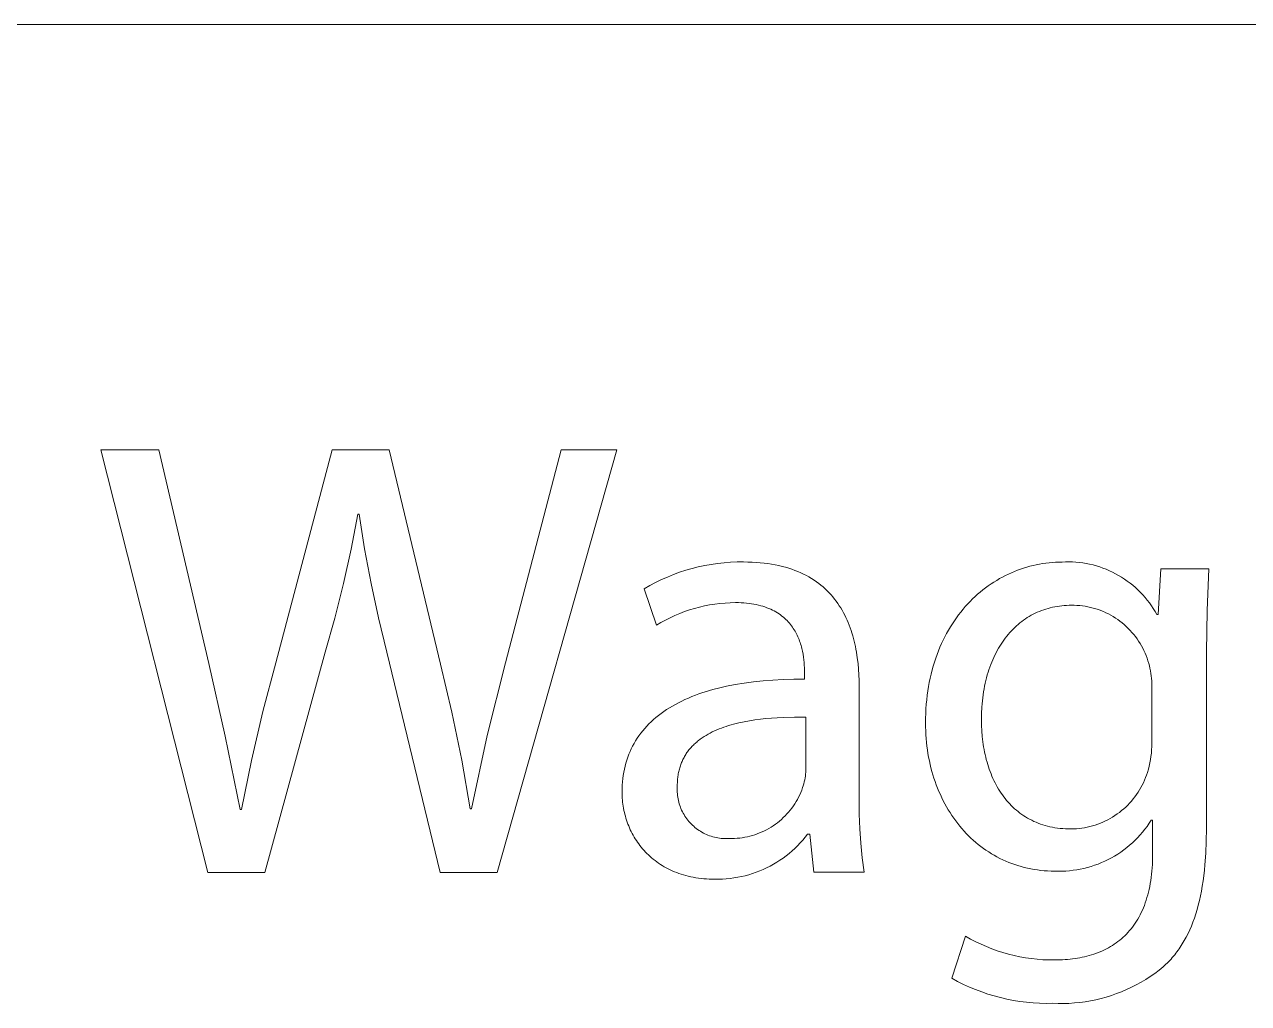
# Model space of a CAD drawing. Header units: millimetres. Extents: x -962 to 3068, y -237 to 2578.
# Drawn here: x 2732.4 to 2811.2, y 37.6 to 100.6 of the extents above; entities that cross this region are included whole.
import ezdxf

# ---------------------------------------------------------------- set-up
doc = ezdxf.new("R2010")
doc.units = ezdxf.units.MM
doc.header["$MEASUREMENT"] = 0
doc.layers.add('Domyślny', color=7, linetype='Continuous', true_color=0x000000)

msp = doc.modelspace()

# ---------------------------------------------------------------- linework, layer by layer
at = {"layer": 'Domyślny', "color": 18, "lineweight": 15, "true_color": 0x000000}
for p, q in [((2712.02, 100.6), (3063.988, 100.6)), ((2744.208, 46.04), (2737.31, 73.23)), ((2737.31, 73.23), (2741.041, 73.23)), ((2741.041, 73.23), (2744.262, 59.488)), ((2748.57, 59.515), (2752.207, 73.23)), ((2752.207, 73.23), (2755.87, 73.23)), ((2755.87, 73.23), (2759.172, 59.434)), ((2770.526, 73.23), (2762.822, 46.04)), ((2763.346, 59.515), (2766.929, 73.23)), ((2766.929, 73.23), (2770.526, 73.23)), ((2753.857, 69.084), (2753.428, 66.844)), ((2753.938, 69.084), (2753.857, 69.084)), ((2754.289, 66.848), (2753.938, 69.084)), ((2753.428, 66.844), (2752.933, 64.617)), ((2754.701, 64.624), (2754.289, 66.848)), ((2774.552, 65.347), (2774.951, 65.478)), ((2774.951, 65.478), (2775.354, 65.595)), ((2775.354, 65.595), (2775.761, 65.697)), ((2775.761, 65.697), (2776.172, 65.786)), ((2776.172, 65.786), (2776.585, 65.86)), ((2776.585, 65.86), (2777, 65.919)), ((2777, 65.919), (2777.418, 65.964)), ((2777.418, 65.964), (2777.837, 65.995)), ((2777.837, 65.995), (2778.256, 66.011)), ((2778.256, 66.011), (2778.676, 66.013)), ((2778.676, 66.013), (2778.953, 66.01)), ((2778.953, 66.01), (2779.223, 66.001)), ((2779.223, 66.001), (2779.486, 65.987)), ((2779.486, 65.987), (2779.744, 65.966)), ((2779.744, 65.966), (2779.995, 65.94)), ((2779.995, 65.94), (2780.239, 65.909)), ((2780.239, 65.909), (2780.478, 65.872)), ((2780.478, 65.872), (2780.71, 65.83)), ((2780.71, 65.83), (2780.936, 65.783)), ((2780.936, 65.783), (2781.157, 65.731)), ((2781.157, 65.731), (2781.371, 65.674)), ((2781.371, 65.674), (2781.58, 65.612)), ((2781.58, 65.612), (2781.783, 65.545)), ((2781.783, 65.545), (2781.98, 65.473)), ((2781.98, 65.473), (2782.171, 65.397)), ((2782.171, 65.397), (2782.357, 65.316)), ((2795.906, 65.32), (2796.101, 65.403)), ((2796.101, 65.403), (2796.297, 65.48)), ((2796.297, 65.48), (2796.495, 65.553)), ((2796.495, 65.553), (2796.695, 65.62)), ((2796.695, 65.62), (2796.896, 65.681)), ((2796.896, 65.681), (2797.098, 65.738)), ((2797.098, 65.738), (2797.301, 65.789)), ((2797.301, 65.789), (2797.506, 65.835)), ((2797.506, 65.835), (2797.711, 65.876)), ((2797.711, 65.876), (2797.918, 65.911)), ((2797.918, 65.911), (2798.125, 65.941)), ((2798.125, 65.941), (2798.333, 65.965)), ((2798.333, 65.965), (2798.542, 65.984)), ((2798.542, 65.984), (2798.751, 65.998)), ((2798.751, 65.998), (2798.961, 66.006)), ((2798.961, 66.006), (2799.171, 66.009)), ((2799.171, 66.009), (2799.393, 66.018)), ((2799.393, 66.018), (2799.616, 66.02)), ((2799.616, 66.02), (2799.839, 66.014)), ((2799.839, 66.014), (2800.061, 66)), ((2800.061, 66), (2800.283, 65.979)), ((2800.283, 65.979), (2800.504, 65.95)), ((2800.504, 65.95), (2800.724, 65.914)), ((2800.724, 65.914), (2800.942, 65.87)), ((2800.942, 65.87), (2801.159, 65.818)), ((2801.159, 65.818), (2801.374, 65.759)), ((2801.374, 65.759), (2801.587, 65.693)), ((2801.587, 65.693), (2801.797, 65.62)), ((2801.797, 65.62), (2802.005, 65.54)), ((2802.005, 65.54), (2802.21, 65.452)), ((2802.21, 65.452), (2802.412, 65.357)), ((2805.344, 62.627), (2805.518, 65.566)), ((2805.518, 65.566), (2808.605, 65.566)), ((2808.605, 65.566), (2808.496, 62.89)), ((2752.933, 64.617), (2752.374, 62.406)), ((2755.175, 62.411), (2754.701, 64.624)), ((2772.638, 64.492), (2773.008, 64.689)), ((2773.008, 64.689), (2773.385, 64.874)), ((2773.385, 64.874), (2773.769, 65.045)), ((2773.769, 65.045), (2774.158, 65.203)), ((2774.158, 65.203), (2774.552, 65.347)), ((2782.357, 65.316), (2782.538, 65.231)), ((2782.538, 65.231), (2782.713, 65.141)), ((2782.713, 65.141), (2782.882, 65.048)), ((2782.882, 65.048), (2783.047, 64.95)), ((2783.047, 64.95), (2783.206, 64.848)), ((2783.206, 64.848), (2783.36, 64.742)), ((2783.36, 64.742), (2783.509, 64.632)), ((2783.509, 64.632), (2783.653, 64.519)), ((2794.419, 64.475), (2794.597, 64.599)), ((2794.597, 64.599), (2794.778, 64.717)), ((2794.778, 64.717), (2794.96, 64.83)), ((2794.96, 64.83), (2795.145, 64.939)), ((2795.145, 64.939), (2795.333, 65.042)), ((2795.333, 65.042), (2795.522, 65.14)), ((2795.522, 65.14), (2795.713, 65.233)), ((2795.713, 65.233), (2795.906, 65.32)), ((2802.412, 65.357), (2802.61, 65.256)), ((2802.61, 65.256), (2802.805, 65.148)), ((2802.805, 65.148), (2802.996, 65.033)), ((2802.996, 65.033), (2803.183, 64.912)), ((2803.183, 64.912), (2803.366, 64.784)), ((2803.366, 64.784), (2803.544, 64.65)), ((2803.544, 64.65), (2803.718, 64.511)), ((2772.274, 64.282), (2772.638, 64.492)), ((2773.066, 61.946), (2772.274, 64.282)), ((2783.653, 64.519), (2783.792, 64.402)), ((2783.792, 64.402), (2783.926, 64.281)), ((2783.926, 64.281), (2784.056, 64.157)), ((2784.056, 64.157), (2784.18, 64.03)), ((2784.18, 64.03), (2784.3, 63.899)), ((2784.3, 63.899), (2784.416, 63.765)), ((2793.569, 63.784), (2793.734, 63.932)), ((2793.734, 63.932), (2793.901, 64.075)), ((2793.901, 64.075), (2794.071, 64.213)), ((2794.071, 64.213), (2794.244, 64.347)), ((2794.244, 64.347), (2794.419, 64.475)), ((2803.718, 64.511), (2803.886, 64.365)), ((2803.886, 64.365), (2804.05, 64.214)), ((2804.05, 64.214), (2804.208, 64.057)), ((2804.208, 64.057), (2804.361, 63.895)), ((2804.361, 63.895), (2804.508, 63.727)), ((2775.51, 63.021), (2775.189, 62.924)), ((2775.833, 63.107), (2775.51, 63.021)), ((2776.159, 63.182), (2775.833, 63.107)), ((2776.488, 63.246), (2776.159, 63.182)), ((2776.818, 63.299), (2776.488, 63.246)), ((2777.15, 63.34), (2776.818, 63.299)), ((2777.484, 63.37), (2777.15, 63.34)), ((2777.818, 63.389), (2777.484, 63.37)), ((2778.153, 63.396), (2777.818, 63.389)), ((2778.337, 63.394), (2778.153, 63.396)), ((2778.517, 63.387), (2778.337, 63.394)), ((2778.692, 63.377), (2778.517, 63.387)), ((2778.861, 63.363), (2778.692, 63.377)), ((2779.026, 63.345), (2778.861, 63.363)), ((2779.186, 63.323), (2779.026, 63.345)), ((2779.341, 63.297), (2779.186, 63.323)), ((2779.492, 63.268), (2779.341, 63.297)), ((2779.637, 63.235), (2779.492, 63.268)), ((2779.779, 63.199), (2779.637, 63.235)), ((2779.915, 63.159), (2779.779, 63.199)), ((2780.048, 63.117), (2779.915, 63.159)), ((2780.175, 63.071), (2780.048, 63.117)), ((2780.299, 63.022), (2780.175, 63.071)), ((2780.419, 62.97), (2780.299, 63.022)), ((2784.416, 63.765), (2784.527, 63.628)), ((2784.527, 63.628), (2784.633, 63.488)), ((2784.633, 63.488), (2784.735, 63.345)), ((2784.735, 63.345), (2784.833, 63.2)), ((2784.833, 63.2), (2784.926, 63.051)), ((2784.926, 63.051), (2785.016, 62.901)), ((2792.794, 62.969), (2792.942, 63.142)), ((2792.942, 63.142), (2793.094, 63.31)), ((2793.094, 63.31), (2793.249, 63.473)), ((2793.249, 63.473), (2793.408, 63.631)), ((2793.408, 63.631), (2793.569, 63.784)), ((2798.265, 63.026), (2798.124, 62.984)), ((2798.409, 63.065), (2798.265, 63.026)), ((2798.554, 63.099), (2798.409, 63.065)), ((2798.701, 63.13), (2798.554, 63.099)), ((2798.85, 63.156), (2798.701, 63.13)), ((2799, 63.179), (2798.85, 63.156)), ((2799.152, 63.198), (2799, 63.179)), ((2799.305, 63.212), (2799.152, 63.198)), ((2799.46, 63.222), (2799.305, 63.212)), ((2799.617, 63.229), (2799.46, 63.222)), ((2799.774, 63.231), (2799.617, 63.229)), ((2799.95, 63.229), (2799.774, 63.231)), ((2800.126, 63.221), (2799.95, 63.229)), ((2800.302, 63.208), (2800.126, 63.221)), ((2800.476, 63.188), (2800.302, 63.208)), ((2800.65, 63.162), (2800.476, 63.188)), ((2800.823, 63.131), (2800.65, 63.162)), ((2800.995, 63.093), (2800.823, 63.131)), ((2801.166, 63.049), (2800.995, 63.093)), ((2801.335, 63), (2801.166, 63.049)), ((2804.508, 63.727), (2804.649, 63.555)), ((2804.649, 63.555), (2804.785, 63.378)), ((2804.785, 63.378), (2804.914, 63.197)), ((2804.914, 63.197), (2805.037, 63.011)), ((2752.374, 62.406), (2751.75, 60.213)), ((2755.709, 60.213), (2755.175, 62.411)), ((2773.648, 62.277), (2773.354, 62.117)), ((2773.947, 62.427), (2773.648, 62.277)), ((2774.251, 62.567), (2773.947, 62.427)), ((2774.56, 62.697), (2774.251, 62.567)), ((2774.873, 62.816), (2774.56, 62.697)), ((2775.189, 62.924), (2774.873, 62.816)), ((2780.534, 62.916), (2780.419, 62.97)), ((2780.645, 62.859), (2780.534, 62.916)), ((2780.752, 62.799), (2780.645, 62.859)), ((2780.856, 62.736), (2780.752, 62.799)), ((2780.955, 62.672), (2780.856, 62.736)), ((2781.051, 62.605), (2780.955, 62.672)), ((2781.143, 62.535), (2781.051, 62.605)), ((2781.231, 62.464), (2781.143, 62.535)), ((2781.316, 62.39), (2781.231, 62.464)), ((2781.397, 62.315), (2781.316, 62.39)), ((2781.475, 62.237), (2781.397, 62.315)), ((2781.549, 62.158), (2781.475, 62.237)), ((2785.016, 62.901), (2785.101, 62.747)), ((2785.101, 62.747), (2785.182, 62.591)), ((2785.182, 62.591), (2785.26, 62.433)), ((2785.26, 62.433), (2785.333, 62.273)), ((2785.333, 62.273), (2785.403, 62.111)), ((2792.106, 62.035), (2792.236, 62.231)), ((2792.236, 62.231), (2792.37, 62.423)), ((2792.37, 62.423), (2792.508, 62.61)), ((2792.508, 62.61), (2792.649, 62.792)), ((2792.649, 62.792), (2792.794, 62.969)), ((2796.688, 62.266), (2796.57, 62.179)), ((2796.809, 62.35), (2796.688, 62.266)), ((2796.931, 62.43), (2796.809, 62.35)), ((2797.056, 62.506), (2796.931, 62.43)), ((2797.182, 62.579), (2797.056, 62.506)), ((2797.311, 62.648), (2797.182, 62.579)), ((2797.442, 62.713), (2797.311, 62.648)), ((2797.574, 62.775), (2797.442, 62.713)), ((2797.709, 62.833), (2797.574, 62.775)), ((2797.845, 62.887), (2797.709, 62.833)), ((2797.984, 62.937), (2797.845, 62.887)), ((2798.124, 62.984), (2797.984, 62.937)), ((2801.502, 62.945), (2801.335, 63)), ((2801.667, 62.884), (2801.502, 62.945)), ((2801.83, 62.817), (2801.667, 62.884)), ((2801.99, 62.745), (2801.83, 62.817)), ((2802.148, 62.668), (2801.99, 62.745)), ((2802.303, 62.585), (2802.148, 62.668)), ((2802.455, 62.496), (2802.303, 62.585)), ((2802.604, 62.403), (2802.455, 62.496)), ((2802.75, 62.304), (2802.604, 62.403)), ((2802.892, 62.201), (2802.75, 62.304)), ((2805.037, 63.011), (2805.154, 62.821)), ((2805.154, 62.821), (2805.263, 62.627)), ((2805.263, 62.627), (2805.344, 62.627)), ((2808.496, 62.89), (2808.458, 60.211)), ((2773.354, 62.117), (2773.066, 61.946)), ((2781.62, 62.078), (2781.549, 62.158)), ((2781.688, 61.995), (2781.62, 62.078)), ((2781.753, 61.912), (2781.688, 61.995)), ((2781.815, 61.826), (2781.753, 61.912)), ((2781.873, 61.74), (2781.815, 61.826)), ((2781.929, 61.653), (2781.873, 61.74)), ((2781.982, 61.564), (2781.929, 61.653)), ((2782.032, 61.474), (2781.982, 61.564)), ((2782.08, 61.384), (2782.032, 61.474)), ((2785.403, 62.111), (2785.469, 61.946)), ((2785.469, 61.946), (2785.531, 61.78)), ((2785.531, 61.78), (2785.589, 61.612)), ((2785.589, 61.612), (2785.644, 61.442)), ((2785.644, 61.442), (2785.696, 61.27)), ((2791.739, 61.418), (2791.857, 61.628)), ((2791.857, 61.628), (2791.979, 61.834)), ((2791.979, 61.834), (2792.106, 62.035)), ((2795.805, 61.47), (2795.705, 61.355)), ((2795.907, 61.581), (2795.805, 61.47)), ((2796.012, 61.689), (2795.907, 61.581)), ((2796.119, 61.794), (2796.012, 61.689)), ((2796.228, 61.896), (2796.119, 61.794)), ((2796.34, 61.993), (2796.228, 61.896)), ((2796.454, 62.088), (2796.34, 61.993)), ((2796.57, 62.179), (2796.454, 62.088)), ((2803.031, 62.092), (2802.892, 62.201)), ((2803.166, 61.979), (2803.031, 62.092)), ((2803.297, 61.862), (2803.166, 61.979)), ((2803.423, 61.74), (2803.297, 61.862)), ((2803.546, 61.613), (2803.423, 61.74)), ((2803.664, 61.483), (2803.546, 61.613)), ((2803.777, 61.349), (2803.664, 61.483)), ((2782.124, 61.293), (2782.08, 61.384)), ((2782.167, 61.201), (2782.124, 61.293)), ((2782.206, 61.108), (2782.167, 61.201)), ((2782.244, 61.015), (2782.206, 61.108)), ((2782.279, 60.922), (2782.244, 61.015)), ((2782.311, 60.828), (2782.279, 60.922)), ((2782.342, 60.734), (2782.311, 60.828)), ((2782.37, 60.64), (2782.342, 60.734)), ((2785.696, 61.27), (2785.744, 61.097)), ((2785.744, 61.097), (2785.789, 60.923)), ((2785.789, 60.923), (2785.831, 60.747)), ((2785.831, 60.747), (2785.869, 60.57)), ((2791.31, 60.53), (2791.411, 60.759)), ((2791.411, 60.759), (2791.516, 60.983)), ((2791.516, 60.983), (2791.625, 61.203)), ((2791.625, 61.203), (2791.739, 61.418)), ((2795.243, 60.73), (2795.158, 60.595)), ((2795.33, 60.861), (2795.243, 60.73)), ((2795.42, 60.99), (2795.33, 60.861)), ((2795.512, 61.115), (2795.42, 60.99)), ((2795.607, 61.236), (2795.512, 61.115)), ((2795.705, 61.355), (2795.607, 61.236)), ((2803.886, 61.21), (2803.777, 61.349)), ((2803.99, 61.068), (2803.886, 61.21)), ((2804.089, 60.923), (2803.99, 61.068)), ((2804.183, 60.774), (2804.089, 60.923)), ((2804.272, 60.622), (2804.183, 60.774)), ((2751.75, 60.213), (2747.872, 46.04)), ((2759.145, 46.04), (2755.709, 60.213)), ((2782.396, 60.546), (2782.37, 60.64)), ((2782.42, 60.452), (2782.396, 60.546)), ((2782.443, 60.358), (2782.42, 60.452)), ((2782.463, 60.265), (2782.443, 60.358)), ((2782.499, 60.079), (2782.463, 60.265)), ((2782.528, 59.896), (2782.499, 60.079)), ((2782.55, 59.715), (2782.528, 59.896)), ((2785.869, 60.57), (2785.904, 60.392)), ((2785.904, 60.392), (2785.937, 60.213)), ((2785.937, 60.213), (2785.992, 59.851)), ((2791.037, 59.816), (2791.123, 60.058)), ((2791.123, 60.058), (2791.214, 60.296)), ((2791.214, 60.296), (2791.31, 60.53)), ((2794.774, 59.875), (2794.706, 59.722)), ((2794.845, 60.025), (2794.774, 59.875)), ((2794.919, 60.173), (2794.845, 60.025)), ((2794.996, 60.317), (2794.919, 60.173)), ((2795.076, 60.458), (2794.996, 60.317)), ((2795.158, 60.595), (2795.076, 60.458)), ((2804.355, 60.467), (2804.272, 60.622)), ((2804.433, 60.31), (2804.355, 60.467)), ((2804.506, 60.15), (2804.433, 60.31)), ((2804.573, 59.987), (2804.506, 60.15)), ((2804.634, 59.822), (2804.573, 59.987)), ((2808.458, 60.211), (2808.458, 48.871)), ((2744.262, 59.488), (2745.314, 54.794)), ((2747.738, 56.392), (2748.57, 59.515)), ((2759.172, 59.434), (2759.904, 56.354)), ((2762.183, 54.842), (2763.346, 59.515)), ((2782.568, 59.539), (2782.55, 59.715)), ((2782.58, 59.367), (2782.568, 59.539)), ((2782.589, 59.2), (2782.58, 59.367)), ((2782.593, 59.04), (2782.589, 59.2)), ((2785.992, 59.851), (2786.036, 59.487)), ((2786.036, 59.487), (2786.07, 59.12)), ((2786.07, 59.12), (2786.093, 58.752)), ((2790.807, 59.061), (2790.879, 59.317)), ((2790.879, 59.317), (2790.955, 59.569)), ((2790.955, 59.569), (2791.037, 59.816)), ((2794.461, 59.079), (2794.407, 58.911)), ((2794.518, 59.244), (2794.461, 59.079)), ((2794.578, 59.406), (2794.518, 59.244)), ((2794.64, 59.566), (2794.578, 59.406)), ((2794.706, 59.722), (2794.64, 59.566)), ((2804.69, 59.655), (2804.634, 59.822)), ((2804.74, 59.486), (2804.69, 59.655)), ((2804.783, 59.328), (2804.74, 59.486)), ((2804.821, 59.168), (2804.783, 59.328)), ((2804.854, 59.007), (2804.821, 59.168)), ((2778.715, 58.224), (2779.312, 58.303)), ((2779.312, 58.303), (2779.929, 58.367)), ((2779.929, 58.367), (2780.565, 58.416)), ((2780.565, 58.416), (2781.222, 58.45)), ((2781.222, 58.45), (2781.899, 58.468)), ((2781.899, 58.468), (2782.595, 58.471)), ((2782.595, 58.887), (2782.593, 59.04)), ((2782.595, 58.471), (2782.595, 58.887)), ((2786.093, 58.752), (2786.107, 58.383)), ((2786.107, 58.383), (2786.111, 58.014)), ((2790.624, 58.267), (2790.68, 58.536)), ((2790.68, 58.536), (2790.741, 58.801)), ((2790.741, 58.801), (2790.807, 59.061)), ((2794.264, 58.39), (2794.222, 58.21)), ((2794.308, 58.566), (2794.264, 58.39)), ((2794.356, 58.74), (2794.308, 58.566)), ((2794.407, 58.911), (2794.356, 58.74)), ((2804.882, 58.845), (2804.854, 59.007)), ((2804.905, 58.683), (2804.882, 58.845)), ((2804.923, 58.519), (2804.905, 58.683)), ((2804.935, 58.355), (2804.923, 58.519)), ((2804.942, 58.191), (2804.935, 58.355)), ((2775.571, 57.439), (2775.804, 57.524)), ((2775.804, 57.524), (2776.042, 57.606)), ((2776.042, 57.606), (2776.286, 57.685)), ((2776.286, 57.685), (2776.535, 57.759)), ((2776.535, 57.759), (2776.789, 57.83)), ((2776.789, 57.83), (2777.049, 57.897)), ((2777.049, 57.897), (2777.584, 58.021)), ((2777.584, 58.021), (2778.139, 58.13)), ((2778.139, 58.13), (2778.715, 58.224)), ((2786.111, 58.014), (2786.111, 50.727)), ((2790.49, 57.433), (2790.529, 57.715)), ((2790.529, 57.715), (2790.574, 57.993)), ((2790.574, 57.993), (2790.624, 58.267)), ((2794.116, 57.655), (2794.087, 57.465)), ((2794.148, 57.843), (2794.116, 57.655)), ((2794.183, 58.028), (2794.148, 57.843)), ((2794.222, 58.21), (2794.183, 58.028)), ((2804.941, 57.863), (2804.945, 58.027)), ((2804.941, 54.346), (2804.941, 57.863)), ((2804.945, 58.027), (2804.942, 58.191)), ((2773.9, 56.627), (2774.09, 56.741)), ((2774.09, 56.741), (2774.285, 56.851)), ((2774.285, 56.851), (2774.486, 56.958)), ((2774.486, 56.958), (2774.692, 57.061)), ((2774.692, 57.061), (2774.903, 57.161)), ((2774.903, 57.161), (2775.12, 57.257)), ((2775.12, 57.257), (2775.343, 57.35)), ((2775.343, 57.35), (2775.571, 57.439)), ((2790.408, 56.56), (2790.429, 56.855)), ((2790.429, 56.855), (2790.457, 57.146)), ((2790.457, 57.146), (2790.49, 57.433)), ((2794.02, 56.878), (2794.005, 56.678)), ((2794.039, 57.077), (2794.02, 56.878)), ((2794.062, 57.272), (2794.039, 57.077)), ((2794.087, 57.465), (2794.062, 57.272)), ((2747, 53.246), (2747.738, 56.392)), ((2759.904, 56.354), (2760.539, 53.253)), ((2772.878, 55.871), (2773.034, 56.006)), ((2773.034, 56.006), (2773.196, 56.137)), ((2773.196, 56.137), (2773.364, 56.264)), ((2773.364, 56.264), (2773.537, 56.389)), ((2773.537, 56.389), (2773.716, 56.51)), ((2773.716, 56.51), (2773.9, 56.627)), ((2780.113, 55.932), (2779.753, 55.893)), ((2780.477, 55.963), (2780.113, 55.932)), ((2780.843, 55.987), (2780.477, 55.963)), ((2781.21, 56.004), (2780.843, 55.987)), ((2781.945, 56.02), (2781.21, 56.004)), ((2782.675, 56.015), (2781.945, 56.02)), ((2782.675, 52.619), (2782.675, 56.015)), ((2790.38, 55.648), (2790.383, 55.956)), ((2790.383, 55.956), (2790.393, 56.26)), ((2790.393, 56.26), (2790.408, 56.56)), ((2793.984, 56.269), (2793.977, 55.849)), ((2794.005, 56.678), (2793.984, 56.269)), ((2772.059, 54.992), (2772.181, 55.147)), ((2772.181, 55.147), (2772.309, 55.299)), ((2772.309, 55.299), (2772.443, 55.447)), ((2772.443, 55.447), (2772.582, 55.592)), ((2772.582, 55.592), (2772.727, 55.733)), ((2772.727, 55.733), (2772.878, 55.871)), ((2776.801, 55.14), (2776.66, 55.073)), ((2776.945, 55.204), (2776.801, 55.14)), ((2777.092, 55.265), (2776.945, 55.204)), ((2777.242, 55.323), (2777.092, 55.265)), ((2777.395, 55.378), (2777.242, 55.323)), ((2777.55, 55.431), (2777.395, 55.378)), ((2777.708, 55.481), (2777.55, 55.431)), ((2777.868, 55.529), (2777.708, 55.481)), ((2778.03, 55.573), (2777.868, 55.529)), ((2778.361, 55.656), (2778.03, 55.573)), ((2778.7, 55.728), (2778.361, 55.656)), ((2779.045, 55.792), (2778.7, 55.728)), ((2779.397, 55.847), (2779.045, 55.792)), ((2779.753, 55.893), (2779.397, 55.847)), ((2790.383, 55.396), (2790.38, 55.648)), ((2790.39, 55.145), (2790.383, 55.396)), ((2790.403, 54.896), (2790.39, 55.145)), ((2793.977, 55.849), (2793.982, 55.492)), ((2793.982, 55.492), (2793.999, 55.138)), ((2793.999, 55.138), (2794.027, 54.789)), ((2745.314, 54.794), (2746.275, 50.08)), ((2761.171, 50.134), (2762.183, 54.842)), ((2771.628, 54.339), (2771.727, 54.507)), ((2771.727, 54.507), (2771.832, 54.672)), ((2771.832, 54.672), (2771.942, 54.834)), ((2771.942, 54.834), (2772.059, 54.992)), ((2775.601, 54.379), (2775.547, 54.331)), ((2775.656, 54.427), (2775.601, 54.379)), ((2775.711, 54.473), (2775.656, 54.427)), ((2775.768, 54.519), (2775.711, 54.473)), ((2775.884, 54.608), (2775.768, 54.519)), ((2776.005, 54.693), (2775.884, 54.608)), ((2776.129, 54.775), (2776.005, 54.693)), ((2776.257, 54.854), (2776.129, 54.775)), ((2776.388, 54.93), (2776.257, 54.854)), ((2776.522, 55.003), (2776.388, 54.93)), ((2776.66, 55.073), (2776.522, 55.003)), ((2790.42, 54.65), (2790.403, 54.896)), ((2790.443, 54.406), (2790.42, 54.65)), ((2790.47, 54.163), (2790.443, 54.406)), ((2794.027, 54.789), (2794.067, 54.446)), ((2794.067, 54.446), (2794.091, 54.276)), ((2771.221, 53.449), (2771.29, 53.634)), ((2771.29, 53.634), (2771.366, 53.815)), ((2771.366, 53.815), (2771.447, 53.993)), ((2771.447, 53.993), (2771.535, 54.168)), ((2771.535, 54.168), (2771.628, 54.339)), ((2774.912, 53.563), (2774.875, 53.501)), ((2774.949, 53.624), (2774.912, 53.563)), ((2774.988, 53.684), (2774.949, 53.624)), ((2775.029, 53.743), (2774.988, 53.684)), ((2775.07, 53.801), (2775.029, 53.743)), ((2775.113, 53.858), (2775.07, 53.801)), ((2775.156, 53.914), (2775.113, 53.858)), ((2775.201, 53.969), (2775.156, 53.914)), ((2775.247, 54.024), (2775.201, 53.969)), ((2775.295, 54.077), (2775.247, 54.024)), ((2775.343, 54.13), (2775.295, 54.077)), ((2775.392, 54.181), (2775.343, 54.13)), ((2775.443, 54.232), (2775.392, 54.181)), ((2775.494, 54.282), (2775.443, 54.232)), ((2775.547, 54.331), (2775.494, 54.282)), ((2790.502, 53.923), (2790.47, 54.163)), ((2790.539, 53.686), (2790.502, 53.923)), ((2790.58, 53.451), (2790.539, 53.686)), ((2794.091, 54.276), (2794.117, 54.108)), ((2794.117, 54.108), (2794.147, 53.941)), ((2794.147, 53.941), (2794.179, 53.776)), ((2794.179, 53.776), (2794.214, 53.613)), ((2794.214, 53.613), (2794.252, 53.451)), ((2804.889, 53.501), (2804.913, 53.711)), ((2804.913, 53.711), (2804.93, 53.923)), ((2804.93, 53.923), (2804.939, 54.134)), ((2804.939, 54.134), (2804.941, 54.346)), ((2746.355, 50.08), (2747, 53.246)), ((2760.539, 53.253), (2761.078, 50.134)), ((2771.002, 52.679), (2771.048, 52.877)), ((2771.048, 52.877), (2771.099, 53.071)), ((2771.099, 53.071), (2771.157, 53.262)), ((2771.157, 53.262), (2771.221, 53.449)), ((2774.582, 52.829), (2774.56, 52.756)), ((2774.605, 52.901), (2774.582, 52.829)), ((2774.63, 52.971), (2774.605, 52.901)), ((2774.656, 53.041), (2774.63, 52.971)), ((2774.683, 53.11), (2774.656, 53.041)), ((2774.712, 53.177), (2774.683, 53.11)), ((2774.742, 53.244), (2774.712, 53.177)), ((2774.773, 53.31), (2774.742, 53.244)), ((2774.806, 53.375), (2774.773, 53.31)), ((2774.84, 53.438), (2774.806, 53.375)), ((2774.875, 53.501), (2774.84, 53.438)), ((2790.627, 53.218), (2790.58, 53.451)), ((2790.677, 52.988), (2790.627, 53.218)), ((2790.733, 52.76), (2790.677, 52.988)), ((2794.252, 53.451), (2794.293, 53.292)), ((2794.293, 53.292), (2794.337, 53.134)), ((2794.337, 53.134), (2794.383, 52.977)), ((2794.383, 52.977), (2794.432, 52.823)), ((2794.432, 52.823), (2794.484, 52.671)), ((2804.72, 52.671), (2804.773, 52.876)), ((2804.773, 52.876), (2804.819, 53.083)), ((2804.819, 53.083), (2804.858, 53.291)), ((2804.858, 53.291), (2804.889, 53.501)), ((2770.879, 51.858), (2770.901, 52.068)), ((2770.901, 52.068), (2770.928, 52.275)), ((2770.928, 52.275), (2770.962, 52.479)), ((2770.962, 52.479), (2771.002, 52.679)), ((2774.428, 52.054), (2774.421, 51.971)), ((2774.437, 52.136), (2774.428, 52.054)), ((2774.447, 52.218), (2774.437, 52.136)), ((2774.459, 52.298), (2774.447, 52.218)), ((2774.472, 52.377), (2774.459, 52.298)), ((2774.486, 52.455), (2774.472, 52.377)), ((2774.503, 52.532), (2774.486, 52.455)), ((2774.52, 52.608), (2774.503, 52.532)), ((2774.539, 52.682), (2774.52, 52.608)), ((2774.56, 52.756), (2774.539, 52.682)), ((2782.607, 51.985), (2782.629, 52.111)), ((2782.629, 52.111), (2782.647, 52.237)), ((2782.647, 52.237), (2782.661, 52.364)), ((2782.661, 52.364), (2782.67, 52.492)), ((2782.67, 52.492), (2782.675, 52.619)), ((2790.792, 52.536), (2790.733, 52.76)), ((2790.857, 52.313), (2790.792, 52.536)), ((2790.926, 52.094), (2790.857, 52.313)), ((2790.999, 51.878), (2790.926, 52.094)), ((2794.484, 52.671), (2794.539, 52.521)), ((2794.539, 52.521), (2794.597, 52.373)), ((2794.597, 52.373), (2794.657, 52.227)), ((2794.657, 52.227), (2794.72, 52.083)), ((2794.72, 52.083), (2794.786, 51.942)), ((2804.475, 51.97), (2804.542, 52.134)), ((2804.542, 52.134), (2804.604, 52.3)), ((2804.604, 52.3), (2804.66, 52.468)), ((2804.66, 52.468), (2804.72, 52.671)), ((2770.852, 51.21), (2770.855, 51.429)), ((2770.853, 51.078), (2770.852, 51.21)), ((2770.855, 51.429), (2770.864, 51.645)), ((2770.864, 51.645), (2770.879, 51.858)), ((2774.401, 51.518), (2774.398, 51.409)), ((2774.398, 51.409), (2774.398, 51.301)), ((2774.398, 51.301), (2774.402, 51.192)), ((2774.408, 51.626), (2774.401, 51.518)), ((2774.409, 51.714), (2774.408, 51.626)), ((2774.411, 51.801), (2774.409, 51.714)), ((2774.415, 51.886), (2774.411, 51.801)), ((2774.421, 51.971), (2774.415, 51.886)), ((2782.355, 51.182), (2782.417, 51.336)), ((2782.417, 51.336), (2782.474, 51.492)), ((2782.474, 51.492), (2782.514, 51.613)), ((2782.514, 51.613), (2782.549, 51.736)), ((2782.549, 51.736), (2782.58, 51.86)), ((2782.58, 51.86), (2782.607, 51.985)), ((2791.076, 51.664), (2790.999, 51.878)), ((2791.158, 51.454), (2791.076, 51.664)), ((2791.244, 51.246), (2791.158, 51.454)), ((2791.334, 51.042), (2791.244, 51.246)), ((2794.786, 51.942), (2794.855, 51.803)), ((2794.855, 51.803), (2794.927, 51.666)), ((2794.927, 51.666), (2795.001, 51.532)), ((2795.001, 51.532), (2795.079, 51.401)), ((2795.079, 51.401), (2795.159, 51.272)), ((2795.159, 51.272), (2795.242, 51.145)), ((2804.057, 51.191), (2804.151, 51.341)), ((2804.151, 51.341), (2804.24, 51.494)), ((2804.24, 51.494), (2804.324, 51.65)), ((2804.324, 51.65), (2804.402, 51.809)), ((2804.402, 51.809), (2804.475, 51.97)), ((2770.858, 50.946), (2770.853, 51.078)), ((2770.865, 50.814), (2770.858, 50.946)), ((2770.875, 50.683), (2770.865, 50.814)), ((2770.889, 50.551), (2770.875, 50.683)), ((2770.905, 50.42), (2770.889, 50.551)), ((2770.924, 50.29), (2770.905, 50.42)), ((2774.402, 51.192), (2774.41, 51.084)), ((2774.41, 51.084), (2774.421, 50.976)), ((2774.421, 50.976), (2774.436, 50.868)), ((2774.436, 50.868), (2774.455, 50.761)), ((2774.455, 50.761), (2774.478, 50.655)), ((2774.478, 50.655), (2774.504, 50.55)), ((2774.504, 50.55), (2774.534, 50.445)), ((2774.534, 50.445), (2774.567, 50.342)), ((2781.875, 50.313), (2781.967, 50.451)), ((2781.967, 50.451), (2782.055, 50.592)), ((2782.055, 50.592), (2782.137, 50.735)), ((2782.137, 50.735), (2782.215, 50.882)), ((2782.215, 50.882), (2782.287, 51.031)), ((2782.287, 51.031), (2782.355, 51.182)), ((2786.111, 50.727), (2786.111, 49.787)), ((2791.428, 50.84), (2791.334, 51.042)), ((2791.526, 50.642), (2791.428, 50.84)), ((2791.628, 50.448), (2791.526, 50.642)), ((2791.735, 50.256), (2791.628, 50.448)), ((2795.242, 51.145), (2795.328, 51.022)), ((2795.328, 51.022), (2795.416, 50.901)), ((2795.416, 50.901), (2795.507, 50.783)), ((2795.507, 50.783), (2795.602, 50.667)), ((2795.602, 50.667), (2795.699, 50.555)), ((2795.699, 50.555), (2795.798, 50.446)), ((2795.798, 50.446), (2795.901, 50.339)), ((2803.391, 50.367), (2803.514, 50.494)), ((2803.514, 50.494), (2803.632, 50.626)), ((2803.632, 50.626), (2803.745, 50.762)), ((2803.745, 50.762), (2803.854, 50.901)), ((2803.854, 50.901), (2803.958, 51.045)), ((2803.958, 51.045), (2804.057, 51.191)), ((2746.275, 50.08), (2746.355, 50.08)), ((2761.078, 50.134), (2761.171, 50.134)), ((2770.947, 50.16), (2770.924, 50.29)), ((2770.972, 50.03), (2770.947, 50.16)), ((2771, 49.901), (2770.972, 50.03)), ((2771.031, 49.773), (2771, 49.901)), ((2771.065, 49.646), (2771.031, 49.773)), ((2771.102, 49.519), (2771.065, 49.646)), ((2774.567, 50.342), (2774.604, 50.24)), ((2774.604, 50.24), (2774.645, 50.139)), ((2774.645, 50.139), (2774.688, 50.04)), ((2774.688, 50.04), (2774.736, 49.942)), ((2774.736, 49.942), (2774.786, 49.846)), ((2774.786, 49.846), (2774.84, 49.752)), ((2774.84, 49.752), (2774.897, 49.659)), ((2774.897, 49.659), (2774.957, 49.569)), ((2781.229, 49.559), (2781.348, 49.675)), ((2781.348, 49.675), (2781.462, 49.795)), ((2781.462, 49.795), (2781.572, 49.919)), ((2781.572, 49.919), (2781.677, 50.047)), ((2781.677, 50.047), (2781.779, 50.178)), ((2781.779, 50.178), (2781.875, 50.313)), ((2786.111, 49.787), (2786.144, 48.847)), ((2791.845, 50.069), (2791.735, 50.256)), ((2791.959, 49.884), (2791.845, 50.069)), ((2792.077, 49.704), (2791.959, 49.884)), ((2792.198, 49.526), (2792.077, 49.704)), ((2795.901, 50.339), (2796.006, 50.236)), ((2796.006, 50.236), (2796.115, 50.136)), ((2796.115, 50.136), (2796.226, 50.039)), ((2796.226, 50.039), (2796.34, 49.946)), ((2796.34, 49.946), (2796.456, 49.856)), ((2796.456, 49.856), (2796.576, 49.769)), ((2796.576, 49.769), (2796.698, 49.685)), ((2796.698, 49.685), (2796.823, 49.605)), ((2802.423, 49.599), (2802.572, 49.694)), ((2802.572, 49.694), (2802.718, 49.795)), ((2802.718, 49.795), (2802.86, 49.9)), ((2802.86, 49.9), (2802.999, 50.01)), ((2802.999, 50.01), (2803.134, 50.124)), ((2803.134, 50.124), (2803.265, 50.243)), ((2803.265, 50.243), (2803.391, 50.367)), ((2771.142, 49.393), (2771.102, 49.519)), ((2771.184, 49.268), (2771.142, 49.393)), ((2771.23, 49.144), (2771.184, 49.268)), ((2771.279, 49.022), (2771.23, 49.144)), ((2771.33, 48.9), (2771.279, 49.022)), ((2771.385, 48.779), (2771.33, 48.9)), ((2774.957, 49.569), (2775.021, 49.481)), ((2775.021, 49.481), (2775.087, 49.395)), ((2775.087, 49.395), (2775.156, 49.311)), ((2775.156, 49.311), (2775.228, 49.23)), ((2775.228, 49.23), (2775.303, 49.151)), ((2775.303, 49.151), (2775.381, 49.075)), ((2775.381, 49.075), (2775.461, 49.002)), ((2775.461, 49.002), (2775.543, 48.931)), ((2775.543, 48.931), (2775.628, 48.864)), ((2775.628, 48.864), (2775.715, 48.799)), ((2780.157, 48.785), (2780.302, 48.866)), ((2780.302, 48.866), (2780.444, 48.951)), ((2780.444, 48.951), (2780.583, 49.041)), ((2780.583, 49.041), (2780.719, 49.135)), ((2780.719, 49.135), (2780.852, 49.235)), ((2780.852, 49.235), (2780.982, 49.338)), ((2780.982, 49.338), (2781.107, 49.446)), ((2781.107, 49.446), (2781.229, 49.559)), ((2786.144, 48.847), (2786.208, 47.909)), ((2792.324, 49.353), (2792.198, 49.526)), ((2792.453, 49.183), (2792.324, 49.353)), ((2792.586, 49.018), (2792.453, 49.183)), ((2792.722, 48.856), (2792.586, 49.018)), ((2792.862, 48.698), (2792.722, 48.856)), ((2796.823, 49.605), (2796.951, 49.529)), ((2796.951, 49.529), (2797.082, 49.456)), ((2797.082, 49.456), (2797.215, 49.387)), ((2797.215, 49.387), (2797.352, 49.322)), ((2797.352, 49.322), (2797.491, 49.261)), ((2797.491, 49.261), (2797.633, 49.203)), ((2797.633, 49.203), (2797.778, 49.149)), ((2797.778, 49.149), (2797.925, 49.1)), ((2797.925, 49.1), (2798.076, 49.054)), ((2798.076, 49.054), (2798.229, 49.012)), ((2798.229, 49.012), (2798.385, 48.975)), ((2798.385, 48.975), (2798.544, 48.941)), ((2798.544, 48.941), (2798.705, 48.912)), ((2798.705, 48.912), (2798.87, 48.888)), ((2798.87, 48.888), (2799.037, 48.867)), ((2799.037, 48.867), (2799.207, 48.851)), ((2799.207, 48.851), (2799.38, 48.84)), ((2799.38, 48.84), (2799.556, 48.833)), ((2799.911, 48.835), (2800.088, 48.845)), ((2800.088, 48.845), (2800.264, 48.861)), ((2800.264, 48.861), (2800.439, 48.883)), ((2800.439, 48.883), (2800.614, 48.911)), ((2800.614, 48.911), (2800.788, 48.945)), ((2800.788, 48.945), (2800.96, 48.985)), ((2800.96, 48.985), (2801.131, 49.031)), ((2801.131, 49.031), (2801.3, 49.082)), ((2801.3, 49.082), (2801.468, 49.139)), ((2801.468, 49.139), (2801.633, 49.202)), ((2801.633, 49.202), (2801.796, 49.271)), ((2801.796, 49.271), (2801.957, 49.345)), ((2801.957, 49.345), (2802.115, 49.424)), ((2802.115, 49.424), (2802.27, 49.509)), ((2802.27, 49.509), (2802.423, 49.599)), ((2804.636, 49), (2804.494, 48.81)), ((2804.772, 49.195), (2804.636, 49)), ((2804.901, 49.394), (2804.772, 49.195)), ((2804.995, 49.394), (2804.901, 49.394)), ((2804.995, 47.22), (2804.995, 49.394)), ((2808.458, 48.871), (2808.447, 48.051)), ((2771.442, 48.66), (2771.385, 48.779)), ((2771.502, 48.542), (2771.442, 48.66)), ((2771.566, 48.425), (2771.502, 48.542)), ((2771.632, 48.31), (2771.566, 48.425)), ((2771.701, 48.197), (2771.632, 48.31)), ((2771.773, 48.084), (2771.701, 48.197)), ((2771.848, 47.974), (2771.773, 48.084)), ((2775.715, 48.799), (2775.805, 48.737)), ((2775.805, 48.737), (2775.896, 48.679)), ((2775.896, 48.679), (2775.99, 48.624)), ((2775.99, 48.624), (2776.085, 48.571)), ((2776.085, 48.571), (2776.182, 48.523)), ((2776.182, 48.523), (2776.28, 48.477)), ((2776.28, 48.477), (2776.381, 48.435)), ((2776.381, 48.435), (2776.482, 48.397)), ((2776.482, 48.397), (2776.585, 48.362)), ((2776.585, 48.362), (2776.689, 48.33)), ((2776.689, 48.33), (2776.794, 48.302)), ((2776.794, 48.302), (2776.9, 48.278)), ((2776.9, 48.278), (2777.006, 48.257)), ((2777.006, 48.257), (2777.113, 48.24)), ((2777.113, 48.24), (2777.221, 48.227)), ((2777.221, 48.227), (2777.329, 48.218)), ((2777.329, 48.218), (2777.438, 48.212)), ((2777.438, 48.212), (2777.546, 48.21)), ((2777.546, 48.21), (2777.655, 48.212)), ((2777.655, 48.212), (2777.763, 48.217)), ((2777.763, 48.217), (2777.929, 48.216)), ((2777.929, 48.216), (2778.095, 48.221)), ((2778.095, 48.221), (2778.26, 48.232)), ((2778.26, 48.232), (2778.425, 48.248)), ((2778.425, 48.248), (2778.59, 48.269)), ((2778.59, 48.269), (2778.753, 48.297)), ((2778.753, 48.297), (2778.916, 48.329)), ((2778.916, 48.329), (2779.077, 48.368)), ((2779.077, 48.368), (2779.237, 48.411)), ((2779.237, 48.411), (2779.395, 48.461)), ((2779.395, 48.461), (2779.552, 48.515)), ((2779.552, 48.515), (2779.706, 48.575)), ((2779.706, 48.575), (2779.859, 48.64)), ((2779.859, 48.64), (2780.009, 48.71)), ((2780.009, 48.71), (2780.157, 48.785)), ((2782.486, 48.117), (2782.322, 47.933)), ((2782.644, 48.305), (2782.486, 48.117)), ((2782.796, 48.499), (2782.644, 48.305)), ((2782.93, 48.499), (2782.796, 48.499)), ((2783.199, 46.043), (2782.93, 48.499)), ((2793.005, 48.544), (2792.862, 48.698)), ((2793.152, 48.394), (2793.005, 48.544)), ((2793.302, 48.248), (2793.152, 48.394)), ((2793.456, 48.107), (2793.302, 48.248)), ((2793.612, 47.97), (2793.456, 48.107)), ((2799.556, 48.833), (2799.734, 48.831)), ((2799.734, 48.831), (2799.911, 48.835)), ((2803.862, 48.102), (2803.69, 47.939)), ((2804.029, 48.271), (2803.862, 48.102)), ((2804.19, 48.445), (2804.029, 48.271)), ((2804.345, 48.625), (2804.19, 48.445)), ((2804.494, 48.81), (2804.345, 48.625)), ((2808.447, 48.051), (2808.415, 47.27)), ((2771.926, 47.865), (2771.848, 47.974)), ((2772.006, 47.758), (2771.926, 47.865)), ((2772.09, 47.653), (2772.006, 47.758)), ((2772.177, 47.549), (2772.09, 47.653)), ((2772.266, 47.448), (2772.177, 47.549)), ((2772.358, 47.348), (2772.266, 47.448)), ((2772.453, 47.251), (2772.358, 47.348)), ((2781.793, 47.418), (2781.606, 47.259)), ((2781.975, 47.584), (2781.793, 47.418)), ((2782.152, 47.756), (2781.975, 47.584)), ((2782.322, 47.933), (2782.152, 47.756)), ((2786.208, 47.909), (2786.305, 46.974)), ((2793.772, 47.837), (2793.612, 47.97)), ((2793.936, 47.708), (2793.772, 47.837)), ((2794.102, 47.584), (2793.936, 47.708)), ((2794.272, 47.465), (2794.102, 47.584)), ((2794.444, 47.35), (2794.272, 47.465)), ((2794.62, 47.24), (2794.444, 47.35)), ((2802.947, 47.348), (2802.749, 47.216)), ((2803.14, 47.486), (2802.947, 47.348)), ((2803.328, 47.63), (2803.14, 47.486)), ((2803.512, 47.782), (2803.328, 47.63)), ((2803.69, 47.939), (2803.512, 47.782)), ((2808.415, 47.27), (2808.362, 46.529)), ((2772.551, 47.156), (2772.453, 47.251)), ((2772.652, 47.062), (2772.551, 47.156)), ((2772.756, 46.972), (2772.652, 47.062)), ((2772.863, 46.883), (2772.756, 46.972)), ((2772.973, 46.797), (2772.863, 46.883)), ((2773.085, 46.713), (2772.973, 46.797)), ((2773.2, 46.632), (2773.085, 46.713)), ((2773.319, 46.553), (2773.2, 46.632)), ((2773.44, 46.477), (2773.319, 46.553)), ((2773.564, 46.404), (2773.44, 46.477)), ((2780.594, 46.561), (2780.378, 46.443)), ((2780.805, 46.687), (2780.594, 46.561)), ((2781.012, 46.82), (2780.805, 46.687)), ((2781.215, 46.96), (2781.012, 46.82)), ((2781.413, 47.106), (2781.215, 46.96)), ((2781.606, 47.259), (2781.413, 47.106)), ((2786.305, 46.974), (2786.433, 46.043)), ((2794.798, 47.135), (2794.62, 47.24)), ((2794.98, 47.034), (2794.798, 47.135)), ((2795.164, 46.939), (2794.98, 47.034)), ((2795.351, 46.848), (2795.164, 46.939)), ((2795.541, 46.762), (2795.351, 46.848)), ((2795.734, 46.681), (2795.541, 46.762)), ((2795.929, 46.606), (2795.734, 46.681)), ((2796.127, 46.535), (2795.929, 46.606)), ((2796.327, 46.47), (2796.127, 46.535)), ((2801.257, 46.493), (2801.031, 46.42)), ((2801.48, 46.575), (2801.257, 46.493)), ((2801.7, 46.663), (2801.48, 46.575)), ((2801.917, 46.759), (2801.7, 46.663)), ((2802.131, 46.863), (2801.917, 46.759)), ((2802.341, 46.974), (2802.131, 46.863)), ((2802.547, 47.091), (2802.341, 46.974)), ((2802.749, 47.216), (2802.547, 47.091)), ((2804.964, 46.332), (2804.978, 46.547)), ((2804.978, 46.547), (2804.987, 46.767)), ((2804.987, 46.767), (2804.995, 47.22)), ((2808.362, 46.529), (2808.328, 46.172)), ((2747.872, 46.04), (2744.208, 46.04)), ((2762.822, 46.04), (2759.145, 46.04)), ((2773.69, 46.334), (2773.564, 46.404)), ((2773.82, 46.266), (2773.69, 46.334)), ((2773.953, 46.201), (2773.82, 46.266)), ((2774.088, 46.139), (2773.953, 46.201)), ((2774.226, 46.08), (2774.088, 46.139)), ((2774.367, 46.025), (2774.226, 46.08)), ((2774.511, 45.972), (2774.367, 46.025)), ((2774.658, 45.923), (2774.511, 45.972)), ((2774.808, 45.876), (2774.658, 45.923)), ((2774.96, 45.834), (2774.808, 45.876)), ((2775.115, 45.794), (2774.96, 45.834)), ((2775.273, 45.758), (2775.115, 45.794)), ((2775.434, 45.726), (2775.273, 45.758)), ((2775.598, 45.697), (2775.434, 45.726)), ((2775.765, 45.672), (2775.598, 45.697)), ((2778.293, 45.72), (2778.051, 45.679)), ((2778.535, 45.768), (2778.293, 45.72)), ((2778.774, 45.825), (2778.535, 45.768)), ((2779.011, 45.89), (2778.774, 45.825)), ((2779.247, 45.963), (2779.011, 45.89)), ((2779.479, 46.043), (2779.247, 45.963)), ((2779.709, 46.132), (2779.479, 46.043)), ((2779.935, 46.228), (2779.709, 46.132)), ((2780.158, 46.332), (2779.935, 46.228)), ((2780.378, 46.443), (2780.158, 46.332)), ((2786.433, 46.043), (2783.199, 46.043)), ((2796.53, 46.411), (2796.327, 46.47)), ((2796.735, 46.356), (2796.53, 46.411)), ((2796.943, 46.307), (2796.735, 46.356)), ((2797.153, 46.264), (2796.943, 46.307)), ((2797.366, 46.226), (2797.153, 46.264)), ((2797.581, 46.194), (2797.366, 46.226)), ((2797.798, 46.167), (2797.581, 46.194)), ((2798.017, 46.146), (2797.798, 46.167)), ((2798.238, 46.132), (2798.017, 46.146)), ((2798.462, 46.123), (2798.238, 46.132)), ((2798.687, 46.12), (2798.462, 46.123)), ((2798.925, 46.113), (2798.687, 46.12)), ((2799.162, 46.115), (2798.925, 46.113)), ((2799.399, 46.125), (2799.162, 46.115)), ((2799.636, 46.144), (2799.399, 46.125)), ((2799.872, 46.17), (2799.636, 46.144)), ((2800.107, 46.204), (2799.872, 46.17)), ((2800.341, 46.246), (2800.107, 46.204)), ((2800.573, 46.296), (2800.341, 46.246)), ((2800.803, 46.354), (2800.573, 46.296)), ((2801.031, 46.42), (2800.803, 46.354)), ((2804.873, 45.513), (2804.901, 45.711)), ((2804.901, 45.711), (2804.926, 45.914)), ((2804.926, 45.914), (2804.947, 46.121)), ((2804.947, 46.121), (2804.964, 46.332)), ((2808.288, 45.825), (2808.242, 45.487)), ((2808.328, 46.172), (2808.288, 45.825)), ((2775.934, 45.65), (2775.765, 45.672)), ((2776.107, 45.632), (2775.934, 45.65)), ((2776.282, 45.618), (2776.107, 45.632)), ((2776.46, 45.608), (2776.282, 45.618)), ((2776.64, 45.602), (2776.46, 45.608)), ((2776.824, 45.6), (2776.64, 45.602)), ((2777.07, 45.599), (2776.824, 45.6)), ((2777.316, 45.607), (2777.07, 45.599)), ((2777.562, 45.623), (2777.316, 45.607)), ((2777.807, 45.647), (2777.562, 45.623)), ((2778.051, 45.679), (2777.807, 45.647)), ((2804.725, 44.762), (2804.767, 44.943)), ((2804.767, 44.943), (2804.806, 45.129)), ((2804.806, 45.129), (2804.841, 45.319)), ((2804.841, 45.319), (2804.873, 45.513)), ((2808.192, 45.158), (2808.136, 44.838)), ((2808.242, 45.487), (2808.192, 45.158)), ((2804.521, 44.077), (2804.577, 44.242)), ((2804.577, 44.242), (2804.629, 44.411)), ((2804.629, 44.411), (2804.679, 44.585)), ((2804.679, 44.585), (2804.725, 44.762)), ((2808.007, 44.225), (2807.934, 43.931)), ((2808.074, 44.527), (2808.007, 44.225)), ((2808.136, 44.838), (2808.074, 44.527)), ((2804.193, 43.311), (2804.265, 43.456)), ((2804.265, 43.456), (2804.333, 43.606)), ((2804.333, 43.606), (2804.399, 43.759)), ((2804.399, 43.759), (2804.462, 43.916)), ((2804.462, 43.916), (2804.521, 44.077)), ((2807.773, 43.368), (2807.684, 43.099)), ((2807.857, 43.645), (2807.773, 43.368)), ((2807.934, 43.931), (2807.857, 43.645)), ((2803.697, 42.52), (2803.787, 42.643)), ((2803.787, 42.643), (2803.874, 42.769)), ((2803.874, 42.769), (2803.958, 42.898)), ((2803.958, 42.898), (2804.039, 43.032)), ((2804.039, 43.032), (2804.118, 43.17)), ((2804.118, 43.17), (2804.193, 43.311)), ((2807.49, 42.586), (2807.384, 42.34)), ((2807.59, 42.838), (2807.49, 42.586)), ((2807.684, 43.099), (2807.59, 42.838)), ((2792.071, 39.221), (2792.957, 41.932)), ((2792.957, 41.932), (2793.283, 41.747)), ((2793.283, 41.747), (2793.616, 41.573)), ((2802.878, 41.674), (2802.989, 41.767)), ((2802.989, 41.767), (2803.099, 41.864)), ((2803.099, 41.864), (2803.205, 41.964)), ((2803.205, 41.964), (2803.309, 42.068)), ((2803.309, 42.068), (2803.41, 42.176)), ((2803.41, 42.176), (2803.509, 42.287)), ((2803.509, 42.287), (2803.604, 42.402)), ((2803.604, 42.402), (2803.697, 42.52)), ((2807.156, 41.873), (2807.034, 41.65)), ((2807.273, 42.103), (2807.156, 41.873)), ((2807.384, 42.34), (2807.273, 42.103)), ((2793.616, 41.573), (2793.954, 41.411)), ((2793.954, 41.411), (2794.298, 41.26)), ((2794.298, 41.26), (2794.646, 41.121)), ((2794.646, 41.121), (2794.999, 40.993)), ((2794.999, 40.993), (2795.357, 40.878)), ((2801.626, 40.933), (2801.762, 40.992)), ((2801.762, 40.992), (2801.895, 41.054)), ((2801.895, 41.054), (2802.026, 41.12)), ((2802.026, 41.12), (2802.155, 41.189)), ((2802.155, 41.189), (2802.281, 41.261)), ((2802.281, 41.261), (2802.406, 41.337)), ((2802.406, 41.337), (2802.527, 41.416)), ((2802.527, 41.416), (2802.647, 41.498)), ((2802.647, 41.498), (2802.763, 41.585)), ((2802.763, 41.585), (2802.878, 41.674)), ((2806.634, 41.026), (2806.562, 40.928)), ((2806.704, 41.125), (2806.634, 41.026)), ((2806.773, 41.227), (2806.704, 41.125)), ((2806.906, 41.435), (2806.773, 41.227)), ((2807.034, 41.65), (2806.906, 41.435)), ((2795.357, 40.878), (2795.717, 40.775)), ((2795.717, 40.775), (2796.082, 40.685)), ((2796.082, 40.685), (2796.449, 40.607)), ((2796.449, 40.607), (2796.818, 40.541)), ((2796.818, 40.541), (2797.19, 40.488)), ((2797.19, 40.488), (2797.563, 40.447)), ((2797.563, 40.447), (2797.937, 40.42)), ((2797.937, 40.42), (2798.312, 40.405)), ((2798.312, 40.405), (2798.687, 40.402)), ((2798.687, 40.402), (2799.025, 40.408)), ((2799.025, 40.408), (2799.192, 40.415)), ((2799.192, 40.415), (2799.358, 40.425)), ((2799.358, 40.425), (2799.521, 40.438)), ((2799.521, 40.438), (2799.683, 40.453)), ((2799.683, 40.453), (2799.844, 40.472)), ((2799.844, 40.472), (2800.003, 40.493)), ((2800.003, 40.493), (2800.16, 40.518)), ((2800.16, 40.518), (2800.315, 40.545)), ((2800.315, 40.545), (2800.468, 40.576)), ((2800.468, 40.576), (2800.62, 40.61)), ((2800.62, 40.61), (2800.77, 40.646)), ((2800.77, 40.646), (2800.918, 40.686)), ((2800.918, 40.686), (2801.063, 40.729)), ((2801.063, 40.729), (2801.207, 40.775)), ((2801.207, 40.775), (2801.349, 40.824)), ((2801.349, 40.824), (2801.489, 40.877)), ((2801.489, 40.877), (2801.626, 40.933)), ((2805.937, 40.204), (2805.853, 40.121)), ((2806.02, 40.289), (2805.937, 40.204)), ((2806.102, 40.375), (2806.02, 40.289)), ((2806.182, 40.463), (2806.102, 40.375)), ((2806.261, 40.553), (2806.182, 40.463)), ((2806.338, 40.644), (2806.261, 40.553)), ((2806.414, 40.737), (2806.338, 40.644)), ((2806.489, 40.832), (2806.414, 40.737)), ((2806.562, 40.928), (2806.489, 40.832)), ((2805.127, 39.535), (2804.841, 39.337)), ((2805.407, 39.742), (2805.127, 39.535)), ((2805.679, 39.96), (2805.407, 39.742)), ((2805.767, 40.04), (2805.679, 39.96)), ((2805.853, 40.121), (2805.767, 40.04)), ((2792.444, 39.021), (2792.071, 39.221)), ((2792.823, 38.833), (2792.444, 39.021)), ((2793.208, 38.658), (2792.823, 38.833)), ((2793.599, 38.495), (2793.208, 38.658)), ((2803.633, 38.643), (2803.317, 38.496)), ((2803.944, 38.801), (2803.633, 38.643)), ((2804.249, 38.97), (2803.944, 38.801)), ((2804.548, 39.148), (2804.249, 38.97)), ((2804.841, 39.337), (2804.548, 39.148)), ((2793.995, 38.346), (2793.599, 38.495)), ((2794.396, 38.21), (2793.995, 38.346)), ((2794.801, 38.088), (2794.396, 38.21)), ((2795.21, 37.979), (2794.801, 38.088)), ((2795.623, 37.884), (2795.21, 37.979)), ((2796.038, 37.803), (2795.623, 37.884)), ((2801.336, 37.842), (2800.994, 37.772)), ((2801.675, 37.923), (2801.336, 37.842)), ((2802.01, 38.015), (2801.675, 37.923)), ((2802.343, 38.119), (2802.01, 38.015)), ((2802.672, 38.234), (2802.343, 38.119)), ((2802.997, 38.359), (2802.672, 38.234)), ((2803.317, 38.496), (2802.997, 38.359)), ((2796.456, 37.736), (2796.038, 37.803)), ((2796.876, 37.683), (2796.456, 37.736)), ((2797.298, 37.644), (2796.876, 37.683)), ((2797.72, 37.619), (2797.298, 37.644)), ((2798.143, 37.608), (2797.72, 37.619)), ((2798.567, 37.611), (2798.143, 37.608)), ((2798.915, 37.599), (2798.567, 37.611)), ((2799.263, 37.598), (2798.915, 37.599)), ((2799.611, 37.61), (2799.263, 37.598)), ((2799.959, 37.633), (2799.611, 37.61)), ((2800.306, 37.668), (2799.959, 37.633)), ((2800.651, 37.714), (2800.306, 37.668)), ((2800.994, 37.772), (2800.651, 37.714))]:
    msp.add_line(p, q, dxfattribs=at)

doc.saveas('drawing.dxf')
